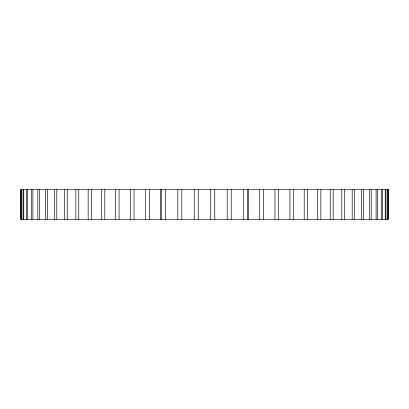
<?xml version="1.0" encoding="UTF-8"?>
<svg xmlns="http://www.w3.org/2000/svg" width="409" height="409" viewBox="0 0 409 409"><rect width="100%" height="100%" fill="white"/><g stroke="black" fill="none" stroke-linecap="round" stroke-linejoin="round"><path stroke-width="0.61" d="M387.993 189.704L387.993 219.296M387.63 189.704L387.63 219.296M385.953 189.704L385.953 219.296M385.232 189.704L385.232 219.296M382.456 189.704L382.456 219.296M381.377 189.704L381.377 219.296M377.527 189.704L377.527 219.296M376.101 189.704L376.101 219.296M371.203 189.704L371.203 219.296M369.445 189.704L369.445 219.296M363.54 189.704L363.54 219.296M361.459 189.704L361.459 219.296M354.593 189.704L354.593 219.296M352.205 189.704L352.205 219.296M344.439 189.704L344.439 219.296M341.771 189.704L341.771 219.296M333.156 189.704L333.156 219.296M330.227 189.704L330.227 219.296M320.84 189.704L320.84 219.296M317.67 189.704L317.67 219.296M307.583 189.704L307.583 219.296M304.199 189.704L304.199 219.296M293.504 189.704L293.504 219.296M289.93 189.704L289.93 219.296M278.703 189.704L278.703 219.296M274.971 189.704L274.971 219.296M263.304 189.704L263.304 219.296M259.444 189.704L259.444 219.296M248.514 189.704L248.514 219.296M247.43 189.704L247.43 219.296M243.478 189.704L243.478 219.296M231.213 189.704L231.213 219.296M227.194 189.704L227.194 219.296M214.781 189.704L214.781 219.296M210.732 189.704L210.732 219.296M198.268 189.704L198.268 219.296M194.219 189.704L194.219 219.296M181.806 189.704L181.806 219.296M177.787 189.704L177.787 219.296M165.522 189.704L165.522 219.296M161.57 189.704L161.57 219.296M160.486 189.704L160.486 219.296M149.556 189.704L149.556 219.296M145.696 189.704L145.696 219.296M134.029 189.704L134.029 219.296M130.297 189.704L130.297 219.296M119.07 189.704L119.07 219.296M115.496 189.704L115.496 219.296M104.801 189.704L104.801 219.296M101.417 189.704L101.417 219.296M91.33 189.704L91.33 219.296M88.16 189.704L88.16 219.296M78.773 189.704L78.773 219.296M75.844 189.704L75.844 219.296M67.229 189.704L67.229 219.296M64.561 189.704L64.561 219.296M56.795 189.704L56.795 219.296M54.407 189.704L54.407 219.296M47.541 189.704L47.541 219.296M45.46 189.704L45.46 219.296M39.555 189.704L39.555 219.296M37.797 189.704L37.797 219.296M32.899 189.704L32.899 219.296M31.473 189.704L31.473 219.296M27.623 189.704L27.623 219.296M26.544 189.704L26.544 219.296M23.768 189.704L23.768 219.296M23.047 189.704L23.047 219.296M21.37 189.704L21.37 219.296M21.007 189.704L21.007 219.296M388.55 189.704L20.45 189.704L20.45 219.296L388.55 219.296L388.55 189.704"/></g></svg>
